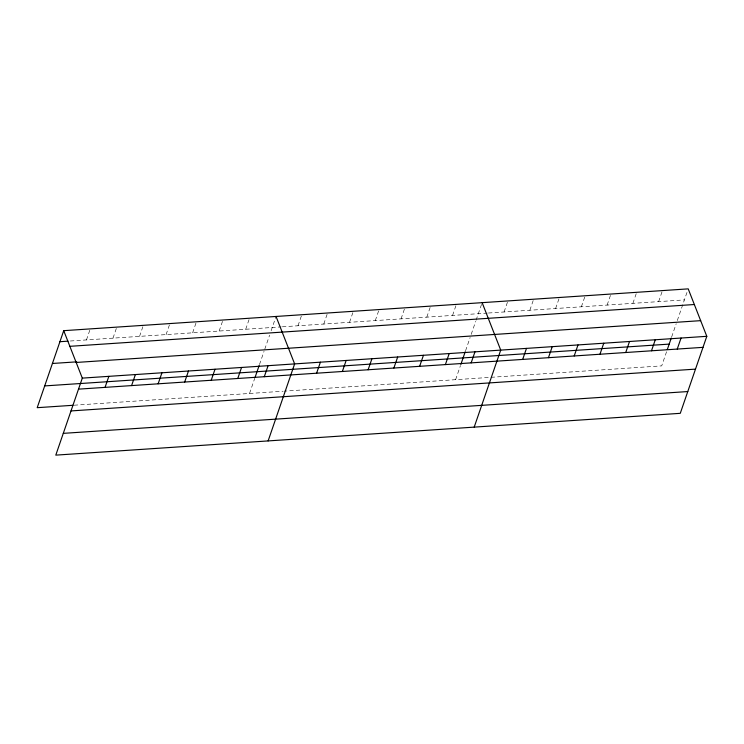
<?xml version="1.0" encoding="UTF-8"?>
<svg xmlns="http://www.w3.org/2000/svg" width="744" height="744" viewBox="0 0 744 744"><rect width="100%" height="100%" fill="white"/><g stroke="black" fill="none" stroke-linecap="round" stroke-linejoin="round"><path stroke-width="0.56" stroke-dasharray="3.72 2.79" d="M86.462 339.924L90.257 328.894M113.004 338.148L116.799 327.118M139.547 336.372L143.341 325.342M166.089 334.595L169.883 323.566M192.622 332.819L196.425 321.789M219.164 331.043L222.968 320.004M245.706 329.267L249.51 318.227M249.528 393.474L254.774 378.231M259.479 364.56L264.046 351.298M264.752 349.262L269.626 335.107M271.123 330.755L276.043 316.451M298.009 325.76L301.804 314.731M323.77 324.04L327.565 313.01M349.531 322.31L353.326 311.28M375.292 320.59L379.087 309.56M401.053 318.869L404.848 307.83M426.805 317.139L430.609 306.109M452.566 315.419L456.37 304.38M455.607 379.682L460.48 365.527M465.567 350.768L470.134 337.506M471.203 334.382L475.704 321.315M476.076 320.227L482.131 302.659M504.088 311.969L507.892 300.939M529.849 310.239L533.653 299.209M555.61 308.518L559.414 297.488M581.371 306.798L585.175 295.759M607.132 305.068L610.926 294.038M632.893 303.347L636.687 292.308M658.654 301.618L662.448 290.588M666.568 351.726L661.695 365.881L284.245 391.149M671.646 336.967L676.212 323.714M677.291 320.58L687.865 289.862M70.308 341.003L281.204 326.886M282.329 326.811L487.292 313.094M488.408 313.019L684.415 299.897M74.13 405.21L283.129 391.223"/><path stroke-width="1.12" d="M63.724 330.671L82.305 378.119L55.791 455.133L680.276 413.329L706.8 336.316L688.209 288.867L63.724 330.671L37.2 407.684L72.977 405.294M105.053 387.373L108.847 376.343M131.595 385.597L135.389 374.567M158.128 383.82L161.932 372.791M184.67 382.044L188.474 371.014M211.212 380.268L215.016 369.238M237.755 378.491L241.558 367.462M255.155 377.143L259.135 365.583M264.297 376.715L268.091 365.685M268.119 440.922L294.633 363.909L276.043 316.451M316.6 373.209L320.394 362.179M342.361 371.488L346.155 360.459M368.122 369.768L371.916 358.729M393.874 368.038L397.677 357.008M419.635 366.318L423.438 355.279M445.396 364.588L449.199 353.558M460.862 364.439L465.214 351.782M471.157 362.867L474.96 351.838M474.198 427.13L500.721 350.108L482.131 302.659M522.679 359.417L526.482 348.387M548.44 357.697L552.234 346.658M574.201 355.967L577.995 344.937M599.962 354.246L603.756 343.207M625.723 352.517L629.517 341.487M651.484 350.796L655.278 339.766M667.312 349.55L671.293 337.99M677.245 349.076L681.039 338.036M59.92 341.701L68.002 341.161M69.852 346.323L694.347 304.519M52.424 363.472L76.66 361.854M76.176 362.458L700.662 320.655M82.305 378.119L706.8 336.316M44.696 385.913L669.191 344.109M78.511 389.149L703.006 347.346M71.015 410.93L695.501 369.126M63.287 433.361L687.781 391.558"/></g></svg>
